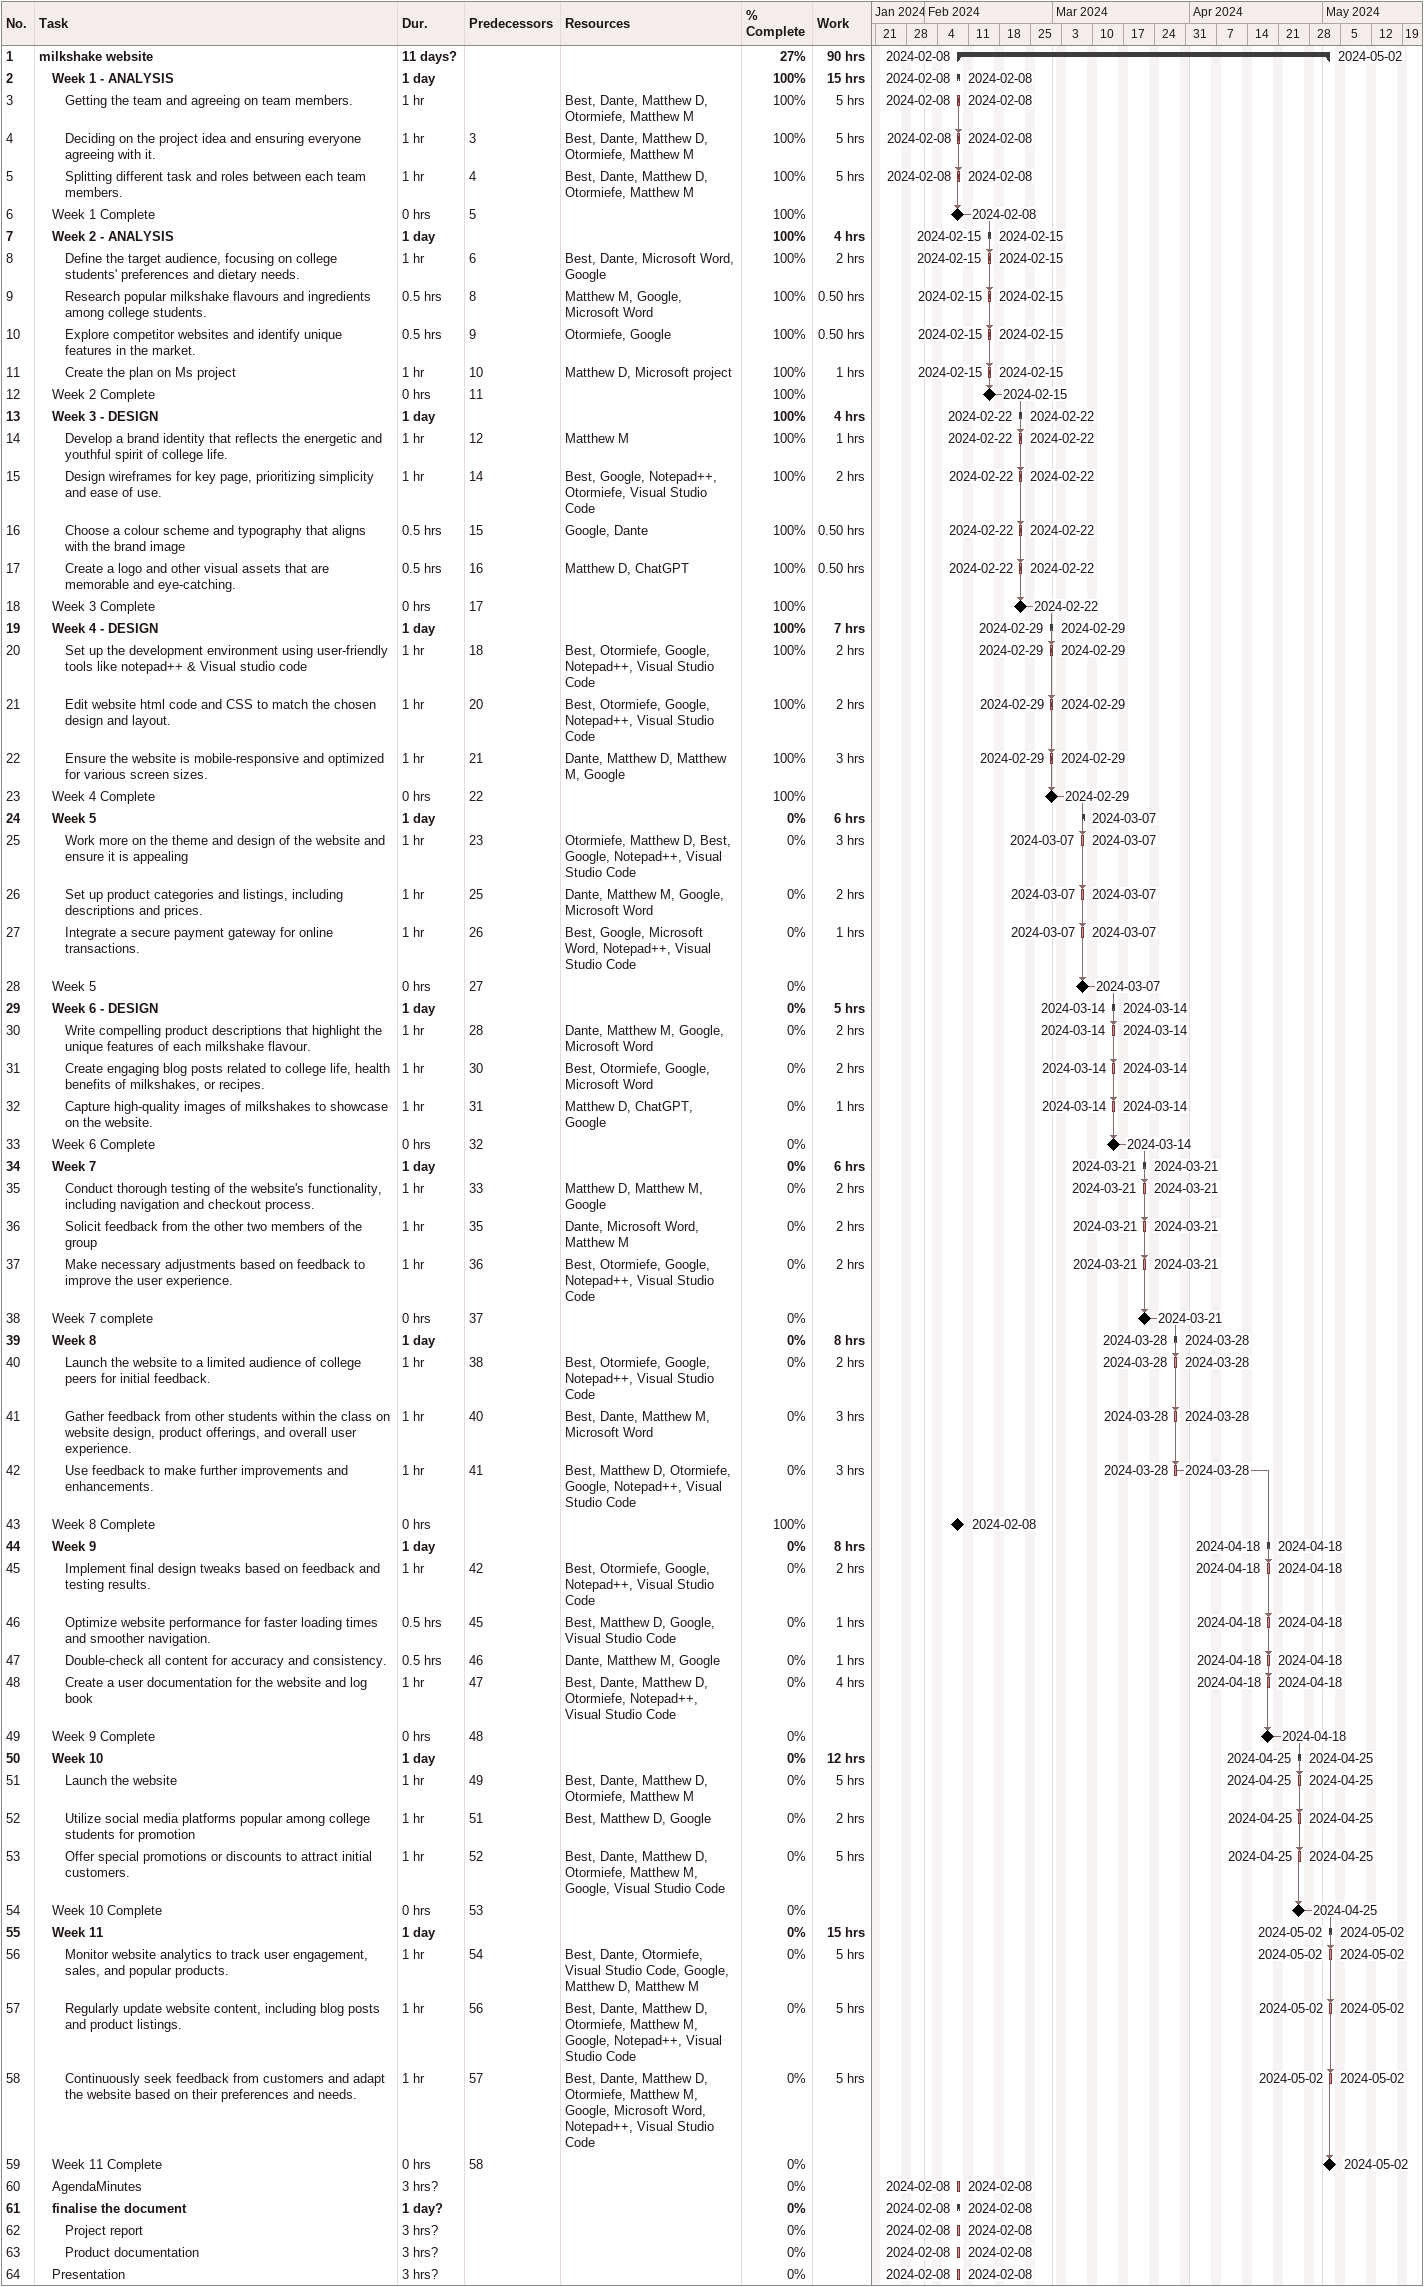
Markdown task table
| ID | Level | Task | Duration | Start | Finish | Predecessors | Resources | % complete | Work (h) |
|---|---|---|---|---|---|---|---|---|---|
| 1 | 1 | **milkshake website** | 11d? | 2024-02-08 | 2024-05-02 |  |  | 27 | 90 |
| 2 | 2 | **Week 1 - ANALYSIS** | 1d | 2024-02-08 | 2024-02-08 |  |  | 100 | 15 |
| 3 | 3 | Getting the team and agreeing on team members. | 1h | 2024-02-08 | 2024-02-08 |  | Best, Dante, Matthew D, Otormiefe, Matthew M | 100 | 5 |
| 4 | 3 | Deciding on the project idea and ensuring everyone agreeing with it. | 1h | 2024-02-08 | 2024-02-08 | 3 | Best, Dante, Matthew D, Otormiefe, Matthew M | 100 | 5 |
| 5 | 3 | Splitting different task and roles between each team members. | 1h | 2024-02-08 | 2024-02-08 | 4 | Best, Dante, Matthew D, Otormiefe, Matthew M | 100 | 5 |
| 6 | 2 | Week 1 Complete | 0h | 2024-02-08 | 2024-02-08 | 5 |  | 100 |  |
| 7 | 2 | **Week 2 - ANALYSIS** | 1d | 2024-02-15 | 2024-02-15 |  |  | 100 | 4 |
| 8 | 3 | Define the target audience, focusing on college students' preferences and dietary needs. | 1h | 2024-02-15 | 2024-02-15 | 6 | Best, Dante, Microsoft Word, Google | 100 | 2 |
| 9 | 3 | Research popular milkshake flavours and ingredients among college students. | 0.5h | 2024-02-15 | 2024-02-15 | 8 | Matthew M, Google, Microsoft Word | 100 | 0.50 |
| 10 | 3 | Explore competitor websites and identify unique features in the market. | 0.5h | 2024-02-15 | 2024-02-15 | 9 | Otormiefe, Google | 100 | 0.50 |
| 11 | 3 | Create the plan on Ms project | 1h | 2024-02-15 | 2024-02-15 | 10 | Matthew D, Microsoft project | 100 | 1 |
| 12 | 2 | Week 2 Complete | 0h | 2024-02-15 | 2024-02-15 | 11 |  | 100 |  |
| 13 | 2 | **Week 3 - DESIGN** | 1d | 2024-02-22 | 2024-02-22 |  |  | 100 | 4 |
| 14 | 3 | Develop a brand identity that reflects the energetic and youthful spirit of college life. | 1h | 2024-02-22 | 2024-02-22 | 12 | Matthew M | 100 | 1 |
| 15 | 3 | Design wireframes for key page, prioritizing simplicity and ease of use. | 1h | 2024-02-22 | 2024-02-22 | 14 | Best, Google, Notepad++, Otormiefe, Visual Studio Code | 100 | 2 |
| 16 | 3 | Choose a colour scheme and typography that aligns with the brand image | 0.5h | 2024-02-22 | 2024-02-22 | 15 | Google, Dante | 100 | 0.50 |
| 17 | 3 | Create a logo and other visual assets that are memorable and eye-catching. | 0.5h | 2024-02-22 | 2024-02-22 | 16 | Matthew D, ChatGPT | 100 | 0.50 |
| 18 | 2 | Week 3 Complete | 0h | 2024-02-22 | 2024-02-22 | 17 |  | 100 |  |
| 19 | 2 | **Week 4 - DESIGN** | 1d | 2024-02-29 | 2024-02-29 |  |  | 100 | 7 |
| 20 | 3 | Set up the development environment using user-friendly tools like notepad++ & Visual studio code | 1h | 2024-02-29 | 2024-02-29 | 18 | Best, Otormiefe, Google, Notepad++, Visual Studio Code | 100 | 2 |
| 21 | 3 | Edit website html code and CSS to match the chosen design and layout. | 1h | 2024-02-29 | 2024-02-29 | 20 | Best, Otormiefe, Google, Notepad++, Visual Studio Code | 100 | 2 |
| 22 | 3 | Ensure the website is mobile-responsive and optimized for various screen sizes. | 1h | 2024-02-29 | 2024-02-29 | 21 | Dante, Matthew D, Matthew M, Google | 100 | 3 |
| 23 | 2 | Week 4 Complete | 0h | 2024-02-29 | 2024-02-29 | 22 |  | 100 |  |
| 24 | 2 | **Week 5** | 1d | 2024-03-07 | 2024-03-07 |  |  | 0 | 6 |
| 25 | 3 | Work more on the theme and design of the website and ensure it is appealing | 1h | 2024-03-07 | 2024-03-07 | 23 | Otormiefe, Matthew D, Best, Google, Notepad++, Visual Studio Code | 0 | 3 |
| 26 | 3 | Set up product categories and listings, including descriptions and prices. | 1h | 2024-03-07 | 2024-03-07 | 25 | Dante, Matthew M, Google, Microsoft Word | 0 | 2 |
| 27 | 3 | Integrate a secure payment gateway for online transactions. | 1h | 2024-03-07 | 2024-03-07 | 26 | Best, Google, Microsoft Word, Notepad++, Visual Studio Code | 0 | 1 |
| 28 | 2 | Week 5 | 0h | 2024-03-07 | 2024-03-07 | 27 |  | 0 |  |
| 29 | 2 | **Week 6 - DESIGN** | 1d | 2024-03-14 | 2024-03-14 |  |  | 0 | 5 |
| 30 | 3 | Write compelling product descriptions that highlight the unique features of each milkshake flavour. | 1h | 2024-03-14 | 2024-03-14 | 28 | Dante, Matthew M, Google, Microsoft Word | 0 | 2 |
| 31 | 3 | Create engaging blog posts related to college life, health benefits of milkshakes, or recipes. | 1h | 2024-03-14 | 2024-03-14 | 30 | Best, Otormiefe, Google, Microsoft Word | 0 | 2 |
| 32 | 3 | Capture high-quality images of milkshakes to showcase on the website. | 1h | 2024-03-14 | 2024-03-14 | 31 | Matthew D, ChatGPT, Google | 0 | 1 |
| 33 | 2 | Week 6 Complete | 0h | 2024-03-14 | 2024-03-14 | 32 |  | 0 |  |
| 34 | 2 | **Week 7** | 1d | 2024-03-21 | 2024-03-21 |  |  | 0 | 6 |
| 35 | 3 | Conduct thorough testing of the website's functionality, including navigation and checkout process. | 1h | 2024-03-21 | 2024-03-21 | 33 | Matthew D, Matthew M, Google | 0 | 2 |
| 36 | 3 | Solicit feedback from the other two members of the group | 1h | 2024-03-21 | 2024-03-21 | 35 | Dante, Microsoft Word, Matthew M | 0 | 2 |
| 37 | 3 | Make necessary adjustments based on feedback to improve the user experience. | 1h | 2024-03-21 | 2024-03-21 | 36 | Best, Otormiefe, Google, Notepad++, Visual Studio Code | 0 | 2 |
| 38 | 2 | Week 7 complete | 0h | 2024-03-21 | 2024-03-21 | 37 |  | 0 |  |
| 39 | 2 | **Week 8** | 1d | 2024-03-28 | 2024-03-28 |  |  | 0 | 8 |
| 40 | 3 | Launch the website to a limited audience of college peers for initial feedback. | 1h | 2024-03-28 | 2024-03-28 | 38 | Best, Otormiefe, Google, Notepad++, Visual Studio Code | 0 | 2 |
| 41 | 3 | Gather feedback from other students within the class on website design, product offerings, and overall user experience. | 1h | 2024-03-28 | 2024-03-28 | 40 | Best, Dante, Matthew M, Microsoft Word | 0 | 3 |
| 42 | 3 | Use feedback to make further improvements and enhancements. | 1h | 2024-03-28 | 2024-03-28 | 41 | Best, Matthew D, Otormiefe, Google, Notepad++, Visual Studio Code | 0 | 3 |
| 43 | 2 | Week 8 Complete | 0h | 2024-02-08 | 2024-02-08 |  |  | 100 |  |
| 44 | 2 | **Week 9** | 1d | 2024-04-18 | 2024-04-18 |  |  | 0 | 8 |
| 45 | 3 | Implement final design tweaks based on feedback and testing results. | 1h | 2024-04-18 | 2024-04-18 | 42 | Best, Otormiefe, Google, Notepad++, Visual Studio Code | 0 | 2 |
| 46 | 3 | Optimize website performance for faster loading times and smoother navigation. | 0.5h | 2024-04-18 | 2024-04-18 | 45 | Best, Matthew D, Google, Visual Studio Code | 0 | 1 |
| 47 | 3 | Double-check all content for accuracy and consistency. | 0.5h | 2024-04-18 | 2024-04-18 | 46 | Dante, Matthew M, Google | 0 | 1 |
| 48 | 3 | Create a user documentation for the website and log book | 1h | 2024-04-18 | 2024-04-18 | 47 | Best, Dante, Matthew D, Otormiefe, Notepad++, Visual Studio Code | 0 | 4 |
| 49 | 2 | Week 9 Complete | 0h | 2024-04-18 | 2024-04-18 | 48 |  | 0 |  |
| 50 | 2 | **Week 10** | 1d | 2024-04-25 | 2024-04-25 |  |  | 0 | 12 |
| 51 | 3 | Launch the website | 1h | 2024-04-25 | 2024-04-25 | 49 | Best, Dante, Matthew D, Otormiefe, Matthew M | 0 | 5 |
| 52 | 3 | Utilize social media platforms popular among college students for promotion | 1h | 2024-04-25 | 2024-04-25 | 51 | Best, Matthew D, Google | 0 | 2 |
| 53 | 3 | Offer special promotions or discounts to attract initial customers. | 1h | 2024-04-25 | 2024-04-25 | 52 | Best, Dante, Matthew D, Otormiefe, Matthew M, Google, Visual Studio Code | 0 | 5 |
| 54 | 2 | Week 10 Complete | 0h | 2024-04-25 | 2024-04-25 | 53 |  | 0 |  |
| 55 | 2 | **Week 11** | 1d | 2024-05-02 | 2024-05-02 |  |  | 0 | 15 |
| 56 | 3 | Monitor website analytics to track user engagement, sales, and popular products. | 1h | 2024-05-02 | 2024-05-02 | 54 | Best, Dante, Otormiefe, Visual Studio Code, Google, Matthew D, Matthew M | 0 | 5 |
| 57 | 3 | Regularly update website content, including blog posts and product listings. | 1h | 2024-05-02 | 2024-05-02 | 56 | Best, Dante, Matthew D, Otormiefe, Matthew M, Google, Notepad++, Visual Studio Code | 0 | 5 |
| 58 | 3 | Continuously seek feedback from customers and adapt the website based on their preferences and needs. | 1h | 2024-05-02 | 2024-05-02 | 57 | Best, Dante, Matthew D, Otormiefe, Matthew M, Google, Microsoft Word, Notepad++, Visual Studio Code | 0 | 5 |
| 59 | 2 | Week 11 Complete | 0h | 2024-05-02 | 2024-05-02 | 58 |  | 0 |  |
| 60 | 2 | AgendaMinutes | 3h? | 2024-02-08 | 2024-02-08 |  |  | 0 |  |
| 61 | 2 | **finalise the document** | 1d? | 2024-02-08 | 2024-02-08 |  |  | 0 |  |
| 62 | 3 | Project report | 3h? | 2024-02-08 | 2024-02-08 |  |  | 0 |  |
| 63 | 3 | Product documentation | 3h? | 2024-02-08 | 2024-02-08 |  |  | 0 |  |
| 64 | 2 | Presentation | 3h? | 2024-02-08 | 2024-02-08 |  |  | 0 |  |
